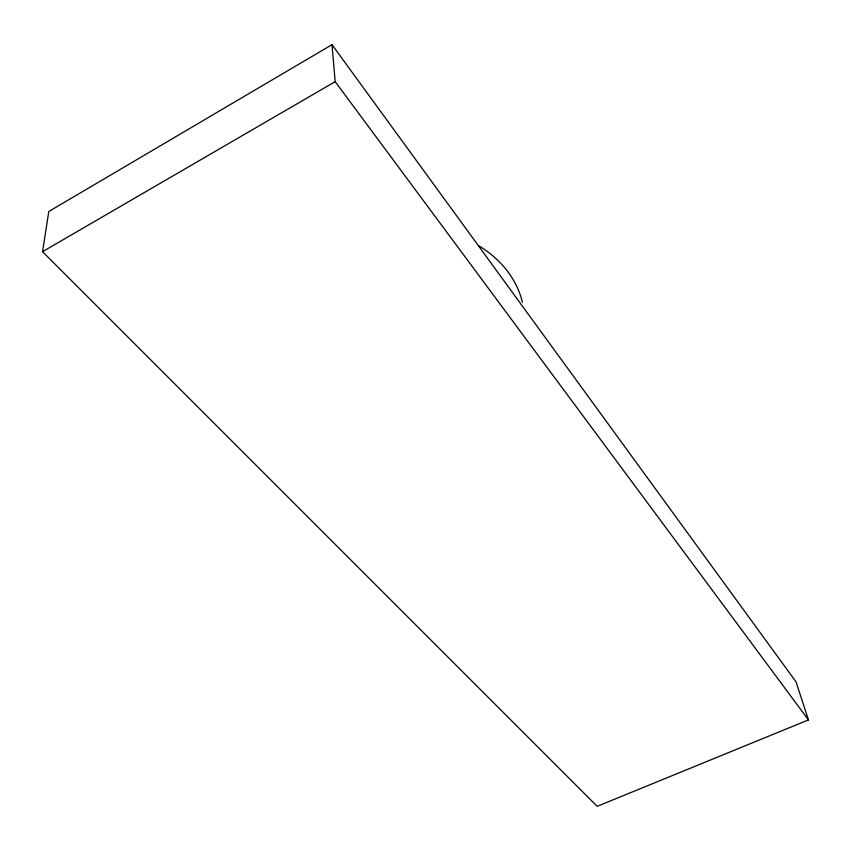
<?xml version="1.0" encoding="UTF-8"?>
<svg xmlns="http://www.w3.org/2000/svg" width="851" height="851" viewBox="0 0 851 851"><rect width="100%" height="100%" fill="white"/><g stroke="black" fill="none" stroke-linecap="round" stroke-linejoin="round"><path stroke-width="1.28" d="M42.55 251.683L48.794 211.495L331.996 44.667L796.047 681.896L808.45 719.914L597.189 806.333L42.55 251.683L335.177 81.664L331.996 44.667M335.177 81.664L808.45 719.914M478.964 245.843A128.48 99.652 -6.1 0 1 522.408 302.307"/></g></svg>
